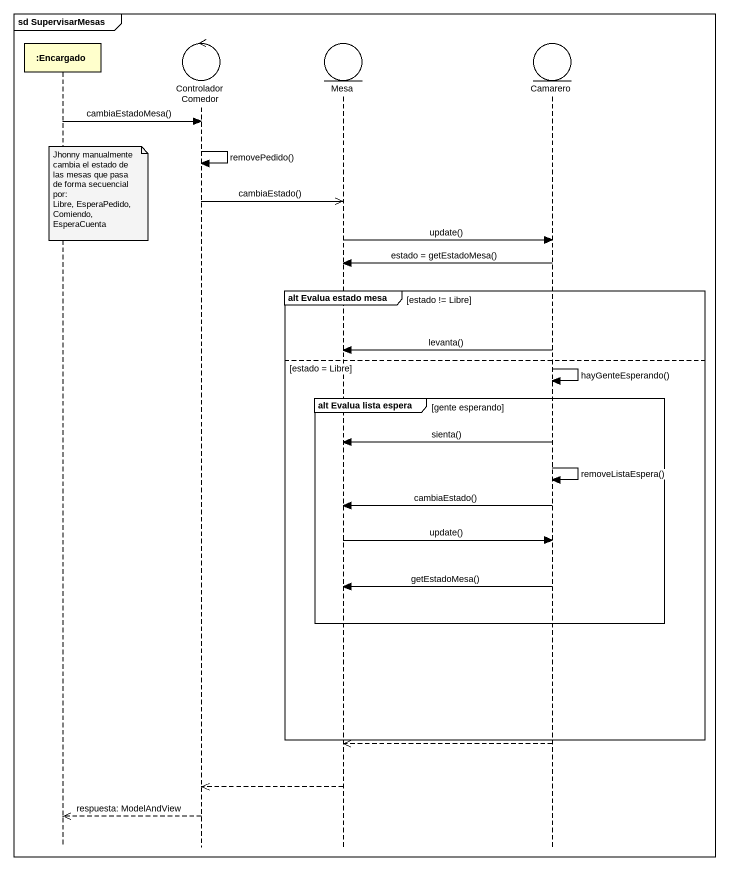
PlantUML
@startuml
mainframe sd SupervisarMesas
hide footbox
participant ":Encargado" as Encargado
control ControladorComedor
entity Mesa
entity Camarero

Encargado -> ControladorComedor : cambiaEstadoMesa()
ControladorComedor -> ControladorComedor : removePedido()
note over Encargado
  Jhonny manualmente cambia el estado de las mesas que pasa de forma secuencial por:
  Libre, EsperaPedido, Comiendo, EsperaCuenta
end note
ControladorComedor ->> Mesa : cambiaEstado()
Mesa -> Camarero : update()
Camarero -> Mesa : estado = getEstadoMesa()
group alt Evalua estado mesa [estado != Libre]
  Camarero -> Mesa : levanta()
else estado = Libre
  Camarero -> Camarero : hayGenteEsperando()
  group alt Evalua lista espera [gente esperando]
    Camarero -> Mesa : sienta()
    Camarero -> Camarero : removeListaEspera()
    Camarero -> Mesa : cambiaEstado()
    Mesa -> Camarero : update()
    Camarero -> Mesa : getEstadoMesa()
  end
end
Camarero -->> Mesa
Mesa -->> ControladorComedor
ControladorComedor -->> Encargado : respuesta: ModelAndView
@enduml
